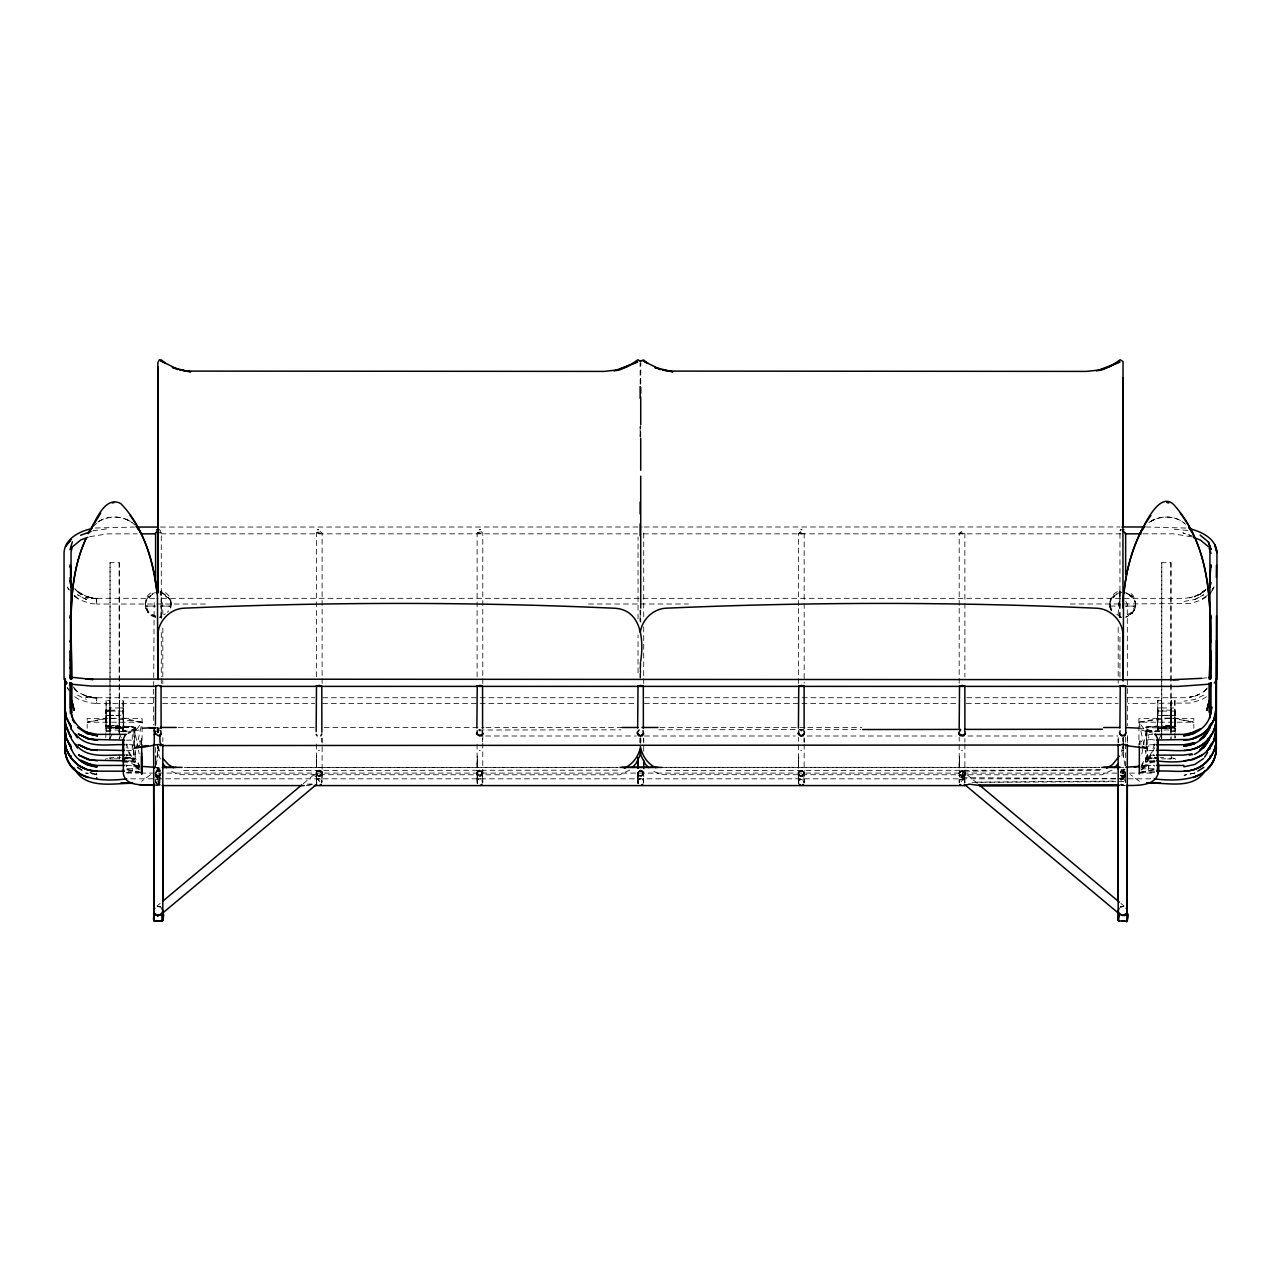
<?xml version="1.0" encoding="UTF-8"?>
<svg xmlns="http://www.w3.org/2000/svg" width="1281" height="1281" viewBox="0 0 1281 1281"><rect width="100%" height="100%" fill="white"/><g stroke="black" fill="none" stroke-linecap="round" stroke-linejoin="round"><path stroke-width="0.75" stroke-dasharray="5 3.75" d="M96.699 774.461L96.699 773.084M96.699 700.691L96.699 697.745L86.403 696.272L82.112 694.462L91.704 697.376L86.435 696.256L77.581 691.9L74.346 688.97M96.699 602.326L96.699 604.024L154.665 604.024M96.699 601.574L96.699 598.323L86.403 596.77L75.419 589.772M96.699 702.052L96.699 703.477L154.665 703.477M105.779 737.856L106.115 710.138L109.782 710.138L109.894 727.704L123.488 728.216L123.456 732.027M106.115 713.757L106.115 711.131L109.782 711.067L106.115 711.019L109.782 711.083M109.942 738.448L110.054 562.679L119.213 562.679L119.325 738.448M118.316 731.771L122.576 731.211L122.576 727.576L135.418 727.304L133.272 761.635L122.528 761.571M123.152 713.565L123.152 700.371L119.485 700.371L119.357 725.59L105.218 726.135L106.083 725.558L106.115 715.31L109.782 715.342L109.91 725.574L105.218 726.135L135.418 727.304M132.279 770.377L132.279 771.226L126.435 771.21M132.279 760.033L132.279 760.866L126.467 760.85M126.451 750.49L132.279 750.506L132.279 748.2M132.279 746.567L132.279 744.725L126.419 744.725M126.483 740.13L132.279 740.146L132.279 738.464M140.157 744.517L140.157 740.594L139.245 743.268M141.679 744.661L141.679 740.738L139.149 745.878M155.577 747.447L155.609 765.942M157.563 757.391L157.563 745.51L157.563 757.391L155.946 765.606M157.579 731.659L157.579 727.704M157.851 732.668L157.851 726.839M159.997 616.962L161.102 616.353L161.134 604.712M161.134 603.783L161.134 590.941L163.392 591.678A12.874 12.522 0 0 1 168.371 595.361C173.463 597.731 169.476 615.985 171.222 603.911L171.11 606.137L171.19 604.632M316.423 744.117L316.439 781.922L316.759 782.995L316.631 780.433L318.312 778.512L317.272 779.489L319.69 778.72L321.755 780.145L321.163 779.328L321.755 783.107M316.439 676.768L316.455 532.912L319.081 530.606L322.123 532.88L322.123 676.496M322.123 737.968L322.107 782.131L321.355 770.746L318.841 769.897L316.439 772.203L317.672 775.165L319.674 775.581L322.123 772.379M477.092 744.181L477.108 781.986L477.429 783.059L477.285 780.497L478.982 778.576L477.925 779.553L480.359 778.784L482.425 780.209L481.832 779.392L482.425 783.171M477.108 676.832L477.124 532.976L479.751 530.67L482.793 532.944L482.793 676.56M482.793 734.285L482.777 782.195L482.024 770.81L479.51 769.961L477.108 772.267L478.341 775.229L480.343 775.645L482.793 772.443M638.034 672.909L638.034 634.944M638.034 618.947L638.05 537.027M640.148 436.757L640.148 426.909M640.196 384.236L640.1 362.763M640.1 742.372L640.1 738.496M640.148 672.205L640.148 662.325M640.148 620.805L640.148 610.925M640.724 436.405L640.724 426.461M643.719 751.21L643.719 738.096M798.463 741.427L798.463 737.424M798.479 683.478L798.479 607.562M798.479 605.561L798.495 533.633L801.121 531.327L804.164 533.601L804.164 601.413M798.463 744.837L798.559 782.931M804.164 744.309L804.148 782.851L803.203 780.033L803.795 780.866L801.73 779.44L799.296 780.209L800.353 779.232L798.479 782.643M804.164 742.436L804.164 738.689M959.181 741.267L959.181 737.264M959.181 683.317L959.197 607.386M959.197 605.401L959.197 533.456L961.839 531.167L964.865 533.44L964.881 601.253M959.181 744.661L959.277 782.771M964.753 773.003L964.657 774.637L964.753 773.003L962.575 770.842L962.479 779.2L962.399 770.826L964.401 772.123L964.657 774.637L961.583 776.414L959.405 774.781L959.437 772.427C961.887 767.783 967.956 774.429 962.88 776.318L960.35 775.886L959.261 774.14L959.565 772.187L962.399 770.826M964.881 744.149L964.865 782.691L963.92 779.873L964.513 780.705L962.431 779.28L960.013 780.049L961.054 779.072L959.197 782.483L959.181 779.649M964.881 742.275L964.881 738.529M1118.169 742.532L1118.169 736.559M1120.987 616.962L1119.866 616.241L1119.866 603.943M1111.38 610.861C1107.264 603.463 1111.027 592.559 1119.866 590.941L1119.866 605.032M1119.946 677.089L1119.946 633.134M1119.946 617.154L1119.962 533.232L1121.163 531.631M1125.631 743.909L1125.631 765.622M1125.631 742.035L1125.631 734.541M1127.344 742.516L1127.344 736.559M1139.337 744.725L1139.337 740.818L1140.426 744.005M1140.859 744.549L1140.859 740.626L1142.908 744.789M1154.613 771.21L1148.721 771.226L1148.721 765.414L1154.581 765.43M1148.721 767.431L1148.721 765.414M1148.721 759.985L1148.721 757.487M1148.721 757.135L1148.721 755.87M1148.721 746.775L1148.721 745.51M1148.721 738.16L1148.721 736.591M1148.721 767.639L1148.721 771.226M1154.517 740.018L1148.721 739.281M1174.885 713.757L1174.917 725.558L1175.782 726.135L1161.643 725.59L1161.515 712.684M1161.675 738.448L1161.787 562.679L1170.946 562.679L1171.058 738.448M640.644 437.365L640.676 425.42M641.797 770.185L643.719 772.507L643.35 783.235M804.148 782.851L803.395 771.466L800.881 770.618L798.479 772.923L798.784 774.957L800.865 776.414L803.491 775.389L804.164 773.1M964.865 782.691L964.097 771.306L960.093 771.178L959.261 774.012L961.471 776.398L964.465 775.005L964.785 773.276L962.479 770.826M1120.843 770.954L1123.693 770.377L1125.631 772.699L1125.262 783.428M1154.581 762.275L1145.566 762.003L1145.919 750.682M1146.511 744.357L1145.999 727.032L1175.782 726.135L1161.643 725.59L1161.515 713.757M1157.8 731.499L1157.848 710.138L1161.515 710.138L1161.595 727.672L1157.512 728.216L1157.544 732.027M1174.885 715.422L1171.218 715.374L1174.885 715.422L1171.218 715.374L1171.09 725.574L1170.946 715.31L1161.787 715.374L1161.643 725.59L1161.659 718.033L1193.828 718.561L1193.828 728.249M119.485 710.138L119.405 727.672L123.488 728.216L123.152 710.138L119.485 710.138L119.485 735.198M161.134 591.63L169.62 598.755M640.74 383.563L640.82 362.571M640.324 742.852L640.34 738.865M1118.169 614.784L1118.697 602.662L1120.891 600.533M119.213 713.565L119.357 725.59L119.485 700.371L119.357 725.59L119.213 715.342L110.054 715.422L109.91 725.574L109.782 707.961L106.115 707.961L106.083 725.558L106.115 700.371L109.782 700.371L109.91 725.574L119.357 725.59L119.485 715.31L123.152 715.374M157.691 731.851L157.707 727.928M640.74 742.996L640.772 737.408M1122.989 742.996L1122.044 755.918M1123.005 741.139L1123.037 737.408M640.612 673.101L640.692 663.174M1145.999 727.032L1157.255 726.103L1157.848 700.371L1161.515 700.371L1161.643 725.59L1161.787 713.565M1170.946 715.422L1161.787 715.374L1170.946 715.422L1171.09 725.574L1171.218 707.961L1174.885 707.961L1174.917 725.558L1174.885 700.371L1171.218 700.371L1171.058 718.049L1193.828 722.196L1138.905 722.196L1144.782 748.488M640.34 742.9L640.372 739.041M1161.643 725.59L1161.787 707.961L1170.946 707.961L1171.09 725.574L1171.218 713.565M119.437 759.073L119.485 755.342M126.114 730.506L122.528 730.49L122.576 726.903L120.894 726.551L106.147 727.336L106.227 731.019L110.678 731.771M1171.186 758.944L1171.218 755.166M110.054 713.757L109.91 725.574L109.782 713.565M1127.792 616.449L1125.919 617.058L1131.587 614.063L1135.51 607.066L1135.414 600.485L1132.884 595.361A12.874 12.522 0 0 0 1127.904 591.678M155.609 767.831L155.85 755.726L155.642 766.102M161.038 591.774L160.974 595.489L161.038 591.774L160.045 592.991M1147.264 744.501L1146.959 727.544L1145.582 727.304M1146.895 762.259L1146.959 758.624L1145.582 758.384L1141.771 764.437M1157.848 710.138L1157.512 728.216L1175.205 728.216L1175.221 737.856M1170.322 731.771L1174.773 731.019L1174.853 727.336L1167.055 726.231L1147.568 726.919M161.134 616.337L161.134 605.497M155.449 616.433L155.161 617.058C143.28 614.864 141.631 596.081 152.919 591.742M1135.703 604.632L1131.908 612.222L1125.663 615.585M169.54 599.044L171.03 602.662L170.373 607.947M157.915 745.894L158.796 755.646L160.445 758.993M136.218 748.488L142.095 722.196L87.172 722.196L109.942 718.049L110.054 715.31L119.213 715.374L110.054 715.31M643.702 771.674L643.702 782.259L642.758 779.456L643.35 780.273L641.285 778.848L638.867 779.617L639.908 778.64L638.226 780.561L638.354 783.123C637.698 779.761 635.6 768.92 642.037 771.242L643.366 773.564L642.726 775.389L638.995 775.998L637.682 773.66L640.436 770.041M1125.615 771.867L1125.615 782.451L1124.67 779.649L1125.262 780.465L1123.197 779.04L1120.971 779.681M1146.015 748.745L1146.959 727.544L1167.023 728.232L1174.853 727.336M1121.147 771.306L1123.037 770.81L1122.492 779.2L1121.628 771.05L1124.59 771.498M145.954 608.843C143.712 601.958 148.18 593.663 155.738 592.687M1110.467 608.843C1108.225 601.958 1112.693 593.663 1120.251 592.687L1120.891 593.007M1123.485 741.379L1123.645 739.425M958.828 775.309L960.27 777.199L963.824 777.151L965.169 773.516L963.264 771.082L965.169 773.516L964.657 776.558L962.431 777.871L959.917 777.183L959.053 772.971L960.67 771.21L1101.036 769.705M156.602 777.391L155.273 775.886L156.602 777.391L160.141 777.311L159.789 782.002L156.826 783.396M964.849 773.548L963.952 775.421L960.43 775.71L959.229 774.012L960.814 771.082L959.181 773.756L959.565 772.187M1122.332 776.414L1125.278 774.877C1125.294 777.327 1119.514 775.613 1122.332 776.414L1125.214 775.005L1125.134 772.107L1123.165 770.826L1120.202 772.427M160.701 774.989L157.819 776.414L155.401 773.692L157.163 771.034L159.741 771.226C156.042 768.936 153.432 775.581 157.707 776.398L160.557 775.261M317.88 771.05L320.826 771.482L319.129 770.794L316.503 772.299L317.88 771.05L320.826 771.482L321.691 774.557L320.042 776.222L317.08 775.662L316.263 774.204L317.576 771.21L320.506 771.242L321.835 773.564L321.211 775.389L318.777 776.43L316.503 774.957L316.471 772.347L316.503 783.556L316.455 774.861L319.866 776.318M479.847 770.794L477.269 772.299L478.646 771.05L481.592 771.482L482.457 774.557L479.334 776.414L477.012 774.204L477.269 772.299L479.959 770.794L482.601 773.564L481.976 775.389L479.526 776.43L477.269 774.957L477.237 772.347L477.269 783.556L477.221 774.861L480.631 776.318M641.381 776.318L638.595 775.662L638.002 772.347L639.876 770.89L642.037 771.242M800.161 771.05L803.107 771.482L801.41 770.794L798.784 772.299L800.161 771.05L803.107 771.482L803.924 774.669L802.627 776.078L799.36 775.662L798.543 774.204L799.888 771.194L802.803 771.242L804.116 773.564L802.338 776.222L800.865 776.414L798.543 774.204L798.768 772.347L798.784 783.556L798.752 774.861L802.146 776.318M155.593 779.024L155.93 782.931L155.786 780.369L157.467 778.448L156.426 779.424L160.109 779.232M155.161 617.058L155.353 615.585L153.096 614.848A12.874 12.538 0 0 1 148.116 611.165L145.265 603.959M1120.955 617.042L1117.608 614.848A12.874 12.538 0 0 1 1115.687 613.855M959.229 774.012L960.814 771.082M157.371 768.936L157.227 769.945L160.237 771.786M643.719 772.507L641.269 775.71L639.267 775.293L637.826 772.683L638.034 783.556L637.986 774.861L641.573 776.222L643.302 773.228L640.82 770.81L638.018 772.299L638.018 779.216M964.881 772.939L963.264 776.11M1121.179 775.485L1124.702 775.197L1125.631 772.699M1123.981 768.872L1123.773 771.786L1121.163 774.541L1123.341 777.055L1120.619 779.424L1123.853 781.65L1117.865 781.682M154.184 602.662L153.656 687.256M321.531 774.845L321.771 773.228L320.346 776.078L318.569 776.414L316.231 774.092L316.887 771.754L320.506 771.242M482.296 774.845L482.537 773.228L481.096 776.078L479.334 776.414L477.012 774.204M643.062 774.845L643.302 773.228L641.861 776.078L640.1 776.414L637.778 774.204M803.827 774.845L804.068 773.228L801.714 776.302L798.543 774.188M964.625 774.717L963.104 776.19L964.785 773.276M157.499 728.281L157.547 733.004M1135.719 604.84L1134.133 598.755L1131.427 595.425L1134.598 600.149L1135.719 604.84L1134.982 609.035L1131.587 614.063M145.281 604.808L147.523 597.811L155.081 592.575M1109.794 604.808L1110.531 600.597L1113.926 595.569L1121.499 592.511M1141.835 753.901L1143.293 746.375M1143.661 744.485L1146.959 727.544M135.802 750.362L133.272 761.635L125.698 761.33M1111.524 609.596L1109.778 603.959M316.151 773.724L316.471 772.347M476.916 773.724L477.237 772.347M637.682 773.724L638.002 772.347L638.034 783.556M798.447 773.724L798.768 772.347M155.738 774.941L155.69 772.427L158.588 770.826M1121.515 751.563L1122.476 747.928M1135.51 607.066L1134.117 610.893M1154.805 743.909L1147.728 761.635L1145.566 762.003M1120.987 530.862C1119.562 530.142 1120.891 529.261 1120.587 530.766M155.433 773.42L157.611 770.89M1120.267 617.154L1118.921 616.882L1119.962 616.433M157.019 785.477L159.933 782.755L159.917 768.696L155.401 767.255M1154.757 747.576L1147.728 761.635L1158.472 761.571M1159.161 738.801L1161.803 733.533M155.049 774.092L156.682 771.338L155.337 772.811L158.876 771.194M1212.13 589.9L1214.036 586.874M1212.05 590.077L1213.892 587.242M109.686 738.384L112.904 733.501M1157.255 726.103L1157.848 707.961L1161.515 707.961M1210.577 592.799L1213.828 588.107M105.506 759.377L106.115 758.528M128.596 731.307L135.434 730.923L142.095 722.196L123.28 718.257L87.172 718.561L87.172 728.249M1158.424 758.656L1146.959 758.624L1141.211 766.006L1148.256 765.029L1141.179 766.15L1145.79 764.917L1142.732 766.262M961.198 781.682L967.043 774.717L977.707 783.636M1206.094 589.084L1199.144 594.688L1189.553 597.923L1199.144 594.688L1205.485 590.333L1199.865 594.784L1205.373 589.917M158.284 783.332L159.693 781.682L157.515 779.857L157.355 777.519L160.269 774.653M167.395 612.222L168.644 610.813M1121.243 529.79L1120.122 530.11M1141.307 770.057L1145.774 766.31L1142.508 767.783L1147.552 766.23L1140.955 767.719M1207.294 687.993L1203.003 692.477L1206.558 689.146M155.642 772.523L157.019 771.098M638.018 772.299L640.612 770.794L642.341 771.482L639.411 771.05M1205.821 589.772L1194.853 596.77L1184.749 598.339L156.698 598.323M126.146 756.286L127.556 754.877L125.682 754.701M126.146 745.926L127.556 744.517L125.682 744.341M126.146 766.646L127.556 765.253L125.682 765.061M1132.884 612.686L1125.262 617.154M93.065 526.619L96.732 523.16M157.675 750.634L158.796 750.634M318.441 750.634L319.545 750.634M479.19 750.634L480.311 750.634M800.721 750.634L801.826 750.634M961.455 750.634L962.559 750.634M1122.204 750.634L1123.309 750.634M1206.91 688.97L1203.676 691.9L1194.853 696.272L1189.553 697.376L1199.144 694.462L1194.853 696.272L1184.749 697.729L1126.752 697.729M150.534 774.685L141.551 781.346M1120.347 772.155L1121.628 771.05M157.051 905.971L160.093 903.425M303.293 783.636L313.957 774.717L319.097 780.85M1205.693 596.45L1202.667 598.803L1206.974 595.505M106.227 731.019L113.513 729.882L122.528 730.49M1151.459 521.159L1154.245 519.189L1151.827 520.726M1206.558 596.658L1201.882 599.78L1190.545 603.559L1122.252 603.975M1123.533 777.759L1125.679 775.806L1123.533 777.759L1121.339 777.583M1145.582 758.384L1156.935 757.231M1206.558 696.768L1201.882 699.602L1190.545 703.029L1128.241 703.477M962.431 777.871L964.657 776.558L965.298 774.525L964.145 771.867L961.022 771.21L959.053 773.244L959.917 777.183M160.397 530.782L159.821 529.806M1120.795 771.61L1122.172 770.874M163.568 614.784L165.345 613.839M1194.901 599.492L1203.772 594.752L1194.901 599.492L1184.012 601.43M1142.188 767.223L1155.318 760.274M1148.945 522.6C1159.689 514.994 1175.798 515.01 1185.501 524.313M1161.659 718.033L1138.905 722.196L1145.566 730.923L1167.487 729.882L1174.773 731.019M1150.626 521.511C1160.906 514.962 1175.205 515.522 1184.621 523.337M158.139 777.839L159.757 777.327M1203.772 695.119L1194.901 699.426L1184.012 701.187M97.948 522.008C108.212 515.266 122.031 515.522 132.055 522.6M156.41 731.467L159.036 730.939M160.365 774.813L156.842 775.101L155.609 772.139L157.995 769.833L160.509 770.682M629.836 770.089L619.588 774.813L178.78 774.685L168.852 770.137M1112.1 770.089L1101.852 774.813L661.044 774.685L651.116 770.137M98.973 521.255C110.294 514.402 125.506 516.003 135.081 525.13M155.257 782.899L159.677 781.042L159.068 777.663L155.946 776.862L155.033 775.165M1120.267 906.98L1123.325 906.388M1120.026 530.206L1120.955 529.854M89.622 536.691L107.636 533.857L137.259 533.841M1120.443 907.012L1123.741 906.404M160.974 591.79L160.013 591.95M1120.587 906.932L1123.677 906.5L1120.715 906.868L1122.62 906.404M159.068 777.663L160.141 777.311M1173.524 758.848L1174.853 758.416L1168.48 757.375M131.671 730.106L138.876 728.505M131.511 730.154L135.162 729.033M317.576 771.21L319.193 770.794M478.373 771.194L481.592 771.482L478.646 771.05M639.123 771.194L640.724 770.794M799.888 771.194L801.49 770.794M122.576 727.576L105.795 728.216L123.488 728.216L106.147 727.336M87.172 722.196L105.987 718.225M1121.483 771.146L1123.037 770.81L1123.229 779.2L1123.165 770.826M1140.795 772.203L1153.973 769.417M157.323 906.5L160.413 906.932M122.576 762.291L135.434 762.003L135.081 750.682M1140.795 772.251L1154.069 769.817M95.306 528.012L134.489 527.051M123.072 758.896L135.418 758.384L139.229 764.437M157.819 776.414L159.484 776.126M157.707 776.398L159.549 776.094M134.153 730.778L141.262 729.69M478.357 729.946L480.247 729.674M799.888 729.946L801.762 729.674M159.501 617.33L161.966 616.85L160.109 617.042M157.067 729.898L158.78 729.674M92.808 530.75L107.988 528.765M1138.905 722.196L1171.058 718.049M1201.77 678.322L1206.91 677.761M617.49 770.169L182.35 770.522M1099.755 770.169L664.599 770.522M1145.999 758.112L1155.062 757.375M1160.106 757.631L1163.66 757.375M113.945 757.311L106.147 758.416L107.476 758.848M1167.567 758.96L1171.106 758.816L1161.643 758.832M1155.302 761.33L1147.728 761.635L1145.198 750.362M800.817 529.71L802.114 529.726L800.961 529.694M121.247 731.483L126.755 731.355M1157.848 711.083L1161.515 711.131M1171.218 711.083L1174.885 711.131M119.485 711.131L123.152 711.083M1157.848 715.374L1161.515 715.422M1140.795 768.936L1153.973 768.696M1157.72 718.257L1138.905 718.561L1138.905 745.462M157.243 906.404L160.589 906.916M1121.003 769.497L1125.006 769.449M1161.787 711.083L1170.946 711.131M110.054 711.131L119.213 711.083M977.035 782.131L1115.094 781.09M155.609 532.848L161.278 532.816L161.294 618.595M972.135 782.307L1115.879 781.698M122.576 731.211L130.262 731.179M479.014 730.01L620.869 729.834M658.834 729.786L860.656 729.53M1152.596 734.445L1148.721 734.461L1148.721 740.018M1154.581 744.805L1148.721 744.821L1148.721 745.766M1154.533 755.166L1148.721 755.182L1148.721 758.464M122.576 758.656L134.041 758.624L139.789 766.006M1147.568 758L1158.424 757.984M1121.403 785.381L1125.391 785.365M160.477 527.051L642.213 527.003M644.215 527.003L1119.946 526.971M1145.935 526.971L1186.126 528.06M160.942 533.841L637.41 533.841M643.382 533.841L1121.163 533.825M1143.148 533.825L1173.14 533.825L1191.666 536.819M154.697 598.323L96.699 598.323L96.699 599.892M156.666 604.024L206.641 604.024M588.475 604.008L638.45 603.991M640.452 603.991L688.441 603.991M1070.275 603.975L1120.251 603.975M1110.099 606.041L1119.866 606.121M154.697 697.745L96.699 697.745L96.699 699.058M162.703 697.745L314.71 697.745M322.7 697.745L634.719 697.729M644.727 697.729L956.747 697.729M966.739 697.729L1116.744 697.729M162.671 703.477L314.598 703.477M322.588 703.477L636.465 703.477M644.455 703.477L958.316 703.477M966.322 703.477L1118.249 703.477M119.485 707.961L123.152 707.961L123.745 726.103L135.001 727.032M110.054 710.138L119.213 710.138L119.405 727.672L109.894 727.704L110.054 707.961L119.213 707.961L119.357 725.59M178.251 727.448L314.165 727.448M324.157 727.448L484.042 727.464M486.043 727.464L621.942 727.48M659.923 727.48L805.829 727.48M807.815 727.48L861.793 727.496M485.595 735.999L636.433 735.999M644.375 735.999L795.213 735.999M807.126 735.999L955.978 735.999M967.924 735.999L1117.945 735.983M126.387 765.43L132.279 765.43L132.279 770.762M154.152 767.399L160.157 767.399L156.154 767.399M618.034 767.351L184.144 767.399L617.97 767.383M1119.898 767.303L1123.885 767.303M126.403 772.603L140.141 772.603M1140.859 772.603L1154.597 772.603M126.675 773.084L138.668 773.084M140.67 773.084L1136.071 773.1M1138.072 773.1L1154.053 773.1M130.678 778.832L1152.243 778.832M156.154 784.212L160.157 784.212L154.152 784.212M312.084 784.196L306.095 784.196L312.212 784.212M1120.603 785.493L1124.574 785.493M156.154 785.589L160.157 785.589M306.255 785.589L310.258 785.589M122.576 726.903L133.432 726.919M1148.721 750.426L1154.613 750.426M126.467 755.133L132.279 755.15L132.279 760.482M126.195 757.984L135.418 758.384M119.357 758.832L109.894 758.816L113.433 758.96M1154.565 760.802L1148.721 760.786L1148.721 758.848M1145.566 730.923L1162.684 731.771M962.127 777.663L1121.035 778.736L1121.099 781.042M123.152 707.961L123.152 700.371L123.28 718.257L142.095 718.561L142.095 745.462M127.027 768.696L140.205 768.936M1121.932 906.468L1123.677 906.5M1146.895 731.179L1159.753 731.483M1146.959 758.624L1157.928 758.896M157.723 906.372L160.733 906.98M1122.092 784.773L1120.923 784.132L1123.677 784.757M156.586 783.748L159.34 784.372M800.705 730.875L802.066 730.939M479.19 730.875L480.535 730.939M1155.59 744.533L1153.204 744.389L1154.501 745.382M133.272 730.554L135.434 730.923M117.34 757.375L120.894 757.631M800.529 730.01L802.627 730.17M157.387 730.01L159.693 730.202M124.065 757.231L135.001 758.112M125.938 757.375L133.432 758M1174.165 529.213L1187.999 530.478M1121.003 591.95L1119.866 591.71M1138.601 728.136L1148.176 729.722L1153.701 731.963L1151.379 730.778M1125.246 592.687L1131.812 596.097L1125.839 592.543M160.733 592.687L166.914 595.425L168.403 598.403L168.435 597.01L171.206 604.84M96.699 774.268L85.619 773.067L96.956 774.268L89.926 772.571L96.699 774.925M109.942 718.049L142.095 722.196M1140.779 729.882L1152.82 733.212M1122.22 771.162L1125.31 772.475L1126.031 774.509L1124.638 777.087L1121.019 777.215M139.981 766.134L132.471 765.029L140.269 766.214M138.7 767.399L132.776 766.438L139.981 767.607M1119.674 617.058L1121.564 617.378M126.931 769.817L140.205 772.251M155.754 617.154L149.188 613.743L145.458 606.954M1175.013 718.225L1193.828 722.196M127.027 769.417L142.095 772.603M138.508 765.798L133.208 764.549L139.533 766.406L135.786 764.917L138.492 766.438M156.186 770.137L159.356 771.05M1120.603 775.469L1122.556 776.43L1120.987 775.806M157.307 727.992L160.189 728.873M136.811 767.143L138.812 767.767L134.937 766.23L139.213 769.609M1193.828 536.531L1182.827 532.848L1190.69 535.458M802.803 771.242L799.168 771.754L798.543 774.829M481.272 771.242L479.11 770.89L477.06 772.683L477.269 783.556M158.332 770.794L160.077 771.498M799.712 775.886L801.057 776.43M638.723 775.758L637.746 773.996L640.292 776.43M477.957 775.758L476.98 773.996L479.526 776.43M318.777 776.43L316.263 774.204M148.052 612.622L147.299 610.156L151.078 615.328M160.045 532.368L161.278 532.816L159.949 531.183M77.484 695.119L86.355 699.426M135.434 762.003L133.272 761.635L126.243 747.576M124.033 759.393L138.812 767.223M156.65 783.764L157.739 784.388M156.522 768.024L160.061 770.137M74.698 696.768L79.374 699.602L90.695 703.029L96.699 703.477L96.699 700.323M1139.45 781.346L1130.466 774.685M130.374 521.511L126.755 519.189L129.541 521.159M1120.539 784.276L1121.66 785.045M74.282 595.505L78.573 598.803L74.042 595.281M1153.204 754.749L1154.501 755.742M1153.204 765.109L1154.501 766.102M1120.907 903.425L1123.949 905.971M1120.379 775.133L1121.548 776.142M1111.476 610.236L1109.97 606.954M74.362 596.338L79.374 599.78L90.695 603.559L96.699 604.024L96.699 600.565M74.682 588.716L81.392 594.784L75.755 590.333L82.112 594.688L91.704 597.923L86.403 596.77L77.581 591.95L75.163 589.084M1120.379 530.702L1120.683 529.902L1120.218 530.638M73.946 687.993L78.237 692.477L71.816 685.159M314.678 775.565L315.734 776.83M318.361 779.985L319.802 781.682M67.365 687.865L69.19 690.491M1174.885 758.528L1175.494 759.377M67.22 687.625L69.126 690.363M67.365 587.242L69.19 590.077M67.22 586.874L69.126 589.9M959.261 774.14L960.206 775.774M317.144 775.726L316.215 773.996L316.503 783.556M1125.855 601.365L1127.296 604.12L1127.344 725.622M161.326 601.365L162.767 604.12L162.799 614.063M119.197 733.533L121.839 738.801M126.195 743.909L133.272 761.635L134.041 727.544L138.076 748.264M1125.054 765.606L1123.437 757.391L1123.341 737.744M158.123 746.359L160.093 753.164M138.428 750.138L139.165 753.901M157.019 729.594L157.163 731.179M1146.639 746.279L1147.728 761.635L1147.312 746.407M123.28 718.257L123.745 726.103M134.041 727.544L134.985 748.745M798.543 775.293L798.784 783.556M134.041 758.624L134.105 762.259M640.676 383.611L640.58 377.959L640.628 383.82M1170.946 713.757L1171.09 725.574M1158.424 726.903L1158.472 730.49M640.26 662.181L640.292 672.749M643.366 738.368L643.382 741.891M482.601 738.368L482.617 741.891M321.835 738.368L321.851 741.891M123.2 731.499L123.152 710.138L123.152 731.339M1123.437 737.6L1123.437 757.391M1122.973 738.176L1122.973 742.035M1119.866 590.941L1119.866 601.237M804.132 737.904L804.132 741.891M640.724 610.06L640.74 622.054M640.772 662.005L640.772 672.237M640.692 663.27L640.708 673.021M640.708 738.176L640.708 742.035M640.164 609.964L640.18 621.942M640.196 663.878L640.196 671.852M640.18 737.904L640.18 743.893M157.915 727.928L157.915 731.915M1174.885 700.371L1174.885 731.339M1174.885 733.276L1174.885 739.057M1171.218 700.371L1171.218 735.198M1170.946 562.679L1170.946 738.721M1161.787 562.679L1161.787 738.673M1161.515 700.371L1161.515 731.339M1161.515 733.276L1161.515 739.057M1158.424 727.576L1158.424 731.211M1157.848 700.371L1157.848 731.339M1127.344 735.566L1127.344 743.54M1118.185 627.514L1118.185 683.269M1118.185 739.041L1118.185 743.028M964.881 603.255L964.881 677.057M804.164 603.415L804.164 683.205M643.719 533.008L643.719 616.785M643.719 626.761L643.719 676.624M643.719 678.626L643.719 684.614M640.148 426.237L640.148 436.213M482.793 678.562L482.793 684.55M322.123 678.498L322.123 684.486M162.815 628.042L162.815 683.798M162.831 737.568L162.831 741.539M161.294 632.558L161.294 676.432M161.294 678.434L161.294 684.422M155.593 772.059L155.609 781.858M153.656 689.242L153.656 725.094M132.279 734.702L132.279 739.201M132.279 744.725L132.279 749.641M119.213 562.679L119.213 739.057M110.054 562.679L110.054 739.057M109.782 700.371L109.782 735.198M106.115 700.371L106.115 735.198M1171.218 710.138L1171.106 727.704L1157.512 728.216L1175.205 728.216L1174.885 710.138L1171.218 710.138M1161.787 710.138L1161.595 727.672L1171.106 727.704L1170.946 710.138L1161.787 710.138M316.535 762.579L316.439 767.895L316.695 755.79L316.535 762.579M477.189 762.643L477.108 767.96L477.365 755.854L477.189 762.643M798.559 763.3L798.479 768.6L798.736 756.511L798.559 763.3M959.277 763.14L959.197 768.44L959.437 756.35L959.277 763.14M322.107 771.546L321.867 776.382L322.107 771.546M482.777 771.61L482.521 776.446L482.777 771.61M804.148 772.267L803.908 777.103L804.148 772.267M964.865 772.107L964.609 776.943L964.865 772.107M145.586 606.041L155.353 606.121L145.586 606.041M150.453 595.857L149.108 597.506L150.453 595.857M1114.95 595.857L1113.621 597.506L1114.95 595.857M1131.075 613.199L1130.547 614.24L1131.892 612.654L1131.075 613.199M317.928 532.336C313.076 533.617 326.879 533.328 319.513 531.967L317.928 532.336M478.598 532.4C473.73 533.681 487.533 533.392 480.183 532.031L478.598 532.4M799.968 533.056C795.101 534.337 808.903 534.049 801.554 532.672L799.968 533.056M960.686 532.896C955.818 534.177 969.621 533.889 962.271 532.512L960.686 532.896M1194.901 773.003L1184.012 775.277L1194.901 773.003M318.537 529.71L317.48 529.79L318.537 529.71M479.446 529.694L480.583 529.726L479.302 529.71M109.782 715.374L106.115 715.422L109.782 715.374M1135.43 606.121L1125.647 606.121L1135.43 606.121M170.917 606.121L161.134 606.121L170.917 606.121M1099.899 767.303L662.021 767.351L1099.787 767.399M96.956 698.097L85.619 697.088L96.699 698.097L86.403 696.272L96.956 698.097M96.956 598.819L85.619 597.747L96.699 598.819L86.403 596.77L96.956 598.819M86.355 599.492L77.484 594.752L86.355 599.492M799.488 775.758L798.511 774.092L799.424 775.726M1131.699 597.298L1129.618 595.489L1131.699 597.298M167.187 597.298L165.105 595.489L167.187 597.298M804.068 773.228L803.155 771.53L804.068 773.276M643.302 773.228L642.389 771.53L643.302 773.276M482.537 773.228L481.624 771.53L482.537 773.276M321.771 773.228L320.874 771.53L321.771 773.276M141.502 745.046L141.47 737.264L141.502 744.918M640.372 742.436L640.372 738.496L640.372 742.452M158.091 732.604L158.075 726.711L158.107 732.668"/><path stroke-width="1.5" d="M70.455 713.677L70.487 682.629M70.487 678.77L70.103 651.084M71.4 712.252L71.4 684.31M71.4 678.322C72.056 631.965 65.779 582.679 85.779 539.077M123.376 760.225L123.344 761.266L123.392 738.881L125.394 734.525M141.551 756.414L141.663 774.172L141.679 746.631M153.656 744.517L153.944 912.52L153.656 784.853M154.264 734.493L154.264 745.366M154.264 734.686L154.264 727.72M155.385 725.222L155.738 685.719M155.609 582.791L155.609 532.848L158.252 530.542M158.027 679.554L158.043 632.43C159.773 619.412 171.158 608.491 184.448 608.171C327.824 601.894 471.696 601.766 615.072 608.267C641.845 610.076 643.831 640.9 640.692 661.316M157.899 593.135L157.963 366.91L157.899 591.998M161.102 728.617L161.054 686.152M162.815 744.501L162.831 910.167M482.601 728.617L482.553 686.152M640.292 677.601L640.292 673.678M640.164 535.81L640.164 523.897M640.708 476.18L640.724 608.059M640.708 470.207L640.724 438.39M640.724 424.475L640.724 397.094M640.724 393.219L640.724 387.39M643.366 728.617L643.318 686.152M804.132 728.617L804.084 686.152M964.897 728.617L964.849 686.152M1118.169 744.517L1118.185 910.295M1122.957 525.883L1123.037 361.466L1120.154 359.785L1110.227 366.446L1098.73 370.625M1127.328 744.501L1127.072 912.488L1127.344 785.365M1139.321 774.044L1139.337 746.679M1157.528 769.945L1157.656 771.418L1157.592 738.625L1155.318 734.109M1209.953 678.85L1209.937 551.919M1210.577 712.716L1210.577 682.837M1210.609 679.138L1210.897 651.084M1210.657 712.332L1210.689 682.549M1210.689 678.578L1211.009 615.184M1216.454 640.372L1216.326 748.024C1215.525 780.818 1178.472 781.938 1154.229 778.832M70.487 682.725L70.439 707.528L72.473 718.017M70.487 678.914L70.087 675.471M640.164 386.51L640.148 398.343M643.719 768.552L643.719 760.193M1216.454 615.761L1216.213 739.185C1216.261 749.497 1210.849 759.377 1202.555 765.398C1189.12 774.861 1171.747 769.897 1156.583 771.21M70.951 639.251L71.047 552.095L72.184 547.195M1123.213 680.579L1123.517 597.17C1125.631 569.1 1134.149 541.479 1148.657 517.316C1153.541 509.566 1163.564 494.946 1173.556 504.41C1215.781 551.038 1210.977 621.093 1209.28 679.138M1209.248 683.093L1209.264 712.716M1211.009 564.665L1209.44 584.168M71.736 712.716L71.752 683.093M162.799 900.495L162.831 785.365M1216.326 577.443L1216.454 565.097M638.034 768.024L638.242 757.615L638.034 768.024L638.034 758.592M1214.34 683.045L1216.95 679.17L1216.95 552.655C1216.213 538.468 1201.546 531.743 1189.505 528.605M123.376 749.849L123.344 750.89L123.344 740.466L123.344 773.516C125.634 787.175 143.872 784.404 154.056 785.349M1157.656 750.378L1157.64 739.617M1126.367 785.445C1146.639 785.829 1163.724 783.924 1157.496 758.64M123.376 770.586L123.344 771.482L123.472 769.289M123.344 750.186L123.472 748.568M123.472 758.928L123.344 761.266M161.886 921.167C162.687 905.203 165.217 917.132 161.886 921.151C166.258 920.174 151.238 921.808 155.642 921.215M1183.5 740.066C1201.146 740.546 1216.726 724.902 1216.245 707.256L1213.764 720.066L1210.193 726.599L1202.619 734.125L1190.161 739.425L1156.455 740.018M1216.245 707.256C1216.454 721.443 1206.446 734.461 1193.075 738.769M1123.965 593.103C1126.623 565.77 1134.518 537.892 1150.866 515.506M1216.261 718.225C1216.261 728.569 1211.009 738.513 1202.683 744.581C1189.248 754.157 1171.795 749.257 1156.583 750.426M1211.234 709.45C1210.929 724.053 1197.511 735.022 1183.5 735.822L1194.613 733.324M155.369 731.115L155.081 733.485L158.348 735.822L161.182 733.933L160.717 730.666M1127.392 920.126C1123.981 927.556 1133.205 907.348 1123.389 915.515M1125.951 732.284L1124.59 735.87M803.107 735.87L804.484 732.268L803.747 730.666M963.872 735.87L965.25 732.268L964.513 730.666M162.03 913.513L162.815 910.807L161.742 907.957M1118.97 913.513L1118.185 910.951L1119.034 908.229M162.607 912.264L162.815 910.951M640.692 750.458L639.779 755.918L635.872 763.732L632.254 767.543M1211.105 709.434L1209.552 718.257L1212.034 707.144M1210.401 725.206C1207.759 737.36 1195.797 745.302 1183.74 746.183L1194.757 743.717M1209.68 749.385L1210.753 744.213M1194.516 754.365C1201.786 750.25 1208.72 743.829 1210.385 735.342M1209.792 758.704L1210.513 755.422M1210.865 723.621L1209.68 728.665L1203.66 737.76M640.292 632.43C642.037 619.412 653.406 608.491 666.712 608.171C810.072 601.894 953.945 601.766 1097.321 608.267C1110.627 609.067 1122.3 620.645 1122.925 634.015L1122.973 680.819M1209.792 587.515L1211.089 582.535M640.212 747.928C638.498 756.751 632.382 764.277 624.375 768.248M1120.122 730.843L1119.53 733.084L1120.859 735.278L1124.398 735.39L1125.727 733.933L1125.567 686.152M1209.792 688.538L1211.41 682.885M153.656 910.295L154.713 908.053L153.64 910.102M69.975 549.757L72.377 541.863M1208.543 728.649L1209.68 725.062M161.102 733.901L160.077 735.87M321.851 733.901L320.81 735.87M482.617 733.901L481.576 735.87M643.366 733.901L642.341 735.87M86.179 538.228C65.587 582.311 72.216 632.206 71.72 679.138M477.189 730.827L477.108 734.541L480.967 735.646L482.713 733.933L482.232 730.666M798.72 730.827L798.639 734.541L800.353 735.678L802.498 735.646L804.244 733.933M69.943 617.858L70.231 615.184M69.943 567.099L70.231 564.665M1208.495 738.048L1205.341 744.213L1199.721 749.849M1208.479 727.976L1205.325 734.061L1199.929 739.473M69.943 641.941L70.231 640.372M1119.354 756.126L1112.388 764.677L1106.64 768.248M1139.946 533.456L1143.068 528.316M1211.009 640.372L1211.314 641.941M91.848 527.772L88.149 533.601L100.719 513.169M316.151 731.547L316.487 685.719M476.9 728.04L477.237 685.719M637.666 728.04L638.002 685.719M798.415 728.04L798.768 685.719M959.181 728.04L959.533 685.719M1119.898 728.04L1120.251 685.719M1203.58 748.04L1209.6 738.961M1204.572 757.071L1207.583 752.587M92.104 527.324L88.933 531.967C95.611 522.056 104.418 495.058 120.734 503.545C144.785 528.028 153.976 563.912 157.483 597.17L157.787 678.594M69.895 651.549L70.487 650.716M69.847 667.865L70.087 667.353M69.798 676.064L70.487 675.103M162.191 913.289L159.933 915.226L156.458 915.178L158.396 915.547L153.672 913.481L153.992 920.879L160.461 921.215M69.815 659.763L70.119 659.171M159.981 735.518L161.438 733.597M161.886 913.897C163.776 919.438 162.319 925.683 162.671 913.417L157.387 915.627L154.28 913.289M1126.463 913.897C1126.399 919.23 1111.123 908.982 1122.3 915.515M1140.923 531.519L1144.926 526.411M482.905 733.789L479.638 735.999L476.484 733.292M643.654 733.789L640.404 735.999L637.249 733.292M804.42 733.789L801.169 735.999L797.999 733.292M965.185 733.789L961.935 735.999L958.764 733.292M69.975 540.966L65.507 546.379L71.208 539.445M1206.782 751.258L1213.699 740.914L1215.589 734.702L1216.149 678.722M1206.686 751.339L1213.747 740.802L1216.245 727.928C1215.253 761.202 1182.171 764.293 1156.519 760.802M1114.518 767.543L1118.137 763.732M139.149 745.878L133.897 748.264L148.276 745.942L141.23 746.343C148.244 748.232 157.147 742.356 162.959 745.574M161.038 686.376L158.54 685.383L155.369 686.28M321.851 732.14L321.803 686.152M482.537 686.376L480.055 685.383L476.948 686.376M643.302 686.376L640.82 685.383L637.714 686.376M804.132 686.312L801.57 685.383L798.479 686.376M964.897 686.312L962.335 685.383L959.245 686.376M1125.615 686.312L1123.053 685.383L1119.962 686.376M965.009 733.933L963.264 735.646L959.405 734.541L958.764 732.588L960.654 729.946M1208.111 595.153L1210.577 592.799M1207.711 768.472C1213.379 763.396 1216.277 755.582 1216.326 748.024C1216.293 761.827 1206.158 773.74 1193.139 777.503L1202.667 773.164L1205.181 770.81C1192.867 790.681 1165.47 781.89 1146.623 783.171L1159.401 783.267M640.212 360.938L643.686 359.993L647.898 363.42L643.03 360.826L660.404 369.552L654.623 367.423L672.845 371.81L662.181 369.873L668.858 371.106L1086.368 371.41L1102.557 369.633L1120.026 361.882L1096.456 370.978M163.151 900.879L301.772 784.917M161.838 913.769L316.727 784.244M72.489 546.763L80.847 539.893L87.861 537.331M639.123 729.946L637.233 732.588L639.587 735.678L641.733 735.646L643.478 733.933L642.998 730.666M1203.66 758.48L1194.789 764.437L1183.884 766.823M320.074 785.045L321.147 784.34M480.839 785.045L481.896 784.34M641.605 785.045L642.662 784.34M802.37 785.045L803.427 784.34M314.261 785.589L964.689 785.573L969.317 784.132L980.141 785.573L1119.418 785.381L979.533 785.429L1118.601 785.493M160.269 745.574L1119.258 744.982M1197.847 771.114L1203.772 767.351M964.689 785.573L966.643 784.693M1200.073 728.889L1188.848 734.061L1194.164 732.38L1183.644 734.381L1154.533 734.445M1117.833 745.702L1123.197 744.197L1127.664 745.83L1147.488 748.392L1142.332 746.375M128.212 733.18L130.566 731.995M1193.187 749.177C1206.43 745.158 1216.422 732.364 1216.165 718.417C1216.261 735.502 1201.242 750.682 1184.092 750.458M1192.867 759.553L1202.443 754.973L1192.867 759.553L1183.82 760.818M1193.027 769.945C1206.334 765.99 1216.406 753.18 1216.165 739.185C1216.229 756.222 1201.258 771.45 1184.108 771.13M80.607 535.298L91.063 531.407M1208.623 677.569L1211.025 676.752M1192.259 743.46L1194.452 742.724L1183.932 744.741L1156.535 744.805M614.191 370.978L637.762 361.882L616.481 370.625M91.527 528.701C79.438 531.263 64.883 538.725 64.05 552.623L64.05 679.17L67.14 683.109M1125.07 735.246L1121.932 735.983L1119.674 733.853M112.28 502.969L114.201 502.52M1189.36 755.117L1192.691 754.493M1191.938 753.852L1183.66 755.101L1156.487 755.166M1134.293 767.063L1139.466 766.374M1211.41 684.038L1178.456 686.392L160.445 686.376M1139.257 766.342L1125.807 767.223M142.271 728.2L155.882 727.56M156.73 529.79L158.892 529.71M1201.77 678.322L1172.483 679.699L85.971 679.09L93.001 679.506L71.352 677.249M156.939 529.774L158.668 529.71M132.407 783.203C113.449 783.251 84.434 789.817 74.17 767.992M1173.012 679.763L1178.696 679.715M161.518 921.215L158.139 921.215M1126.079 921.215L1118.569 920.895L1118.777 913.225M862.657 729.53L960.558 729.401M964.561 729.401L1102.429 729.225M1122.7 921.215L1121.868 921.215L1125.038 921.215M136.491 527.051L158.476 527.051M1121.948 526.971L1143.933 526.971M141.198 533.841L155.017 533.841M1125.166 533.825L1141.147 533.825M156.442 686.376L91.159 686.056L71.031 684.198M160.269 727.448L176.25 727.448M621.942 727.48L637.938 727.48M641.941 727.48L657.922 727.48M1103.614 727.512L1119.61 727.512M126.467 734.365L97.356 734.365L86.708 732.348L92.072 734.029C82.32 731.659 74.33 724.293 71.384 714.686M124.465 744.725C108.228 743.861 87.108 749.337 75.675 734.061M124.417 765.43L96.892 765.462L86.548 763.46L91.848 765.125L81.199 760.29M176.154 767.399L162.143 767.399L182.142 767.351M622.022 767.351L658.018 767.351M1103.902 767.303L1119.898 767.303M619.972 767.383L661.957 767.383M1101.788 767.399L1119.77 767.399M126.675 778.832C102.544 782.067 65.651 780.577 64.915 748.024L64.835 680.243M120.446 783.155L132.391 783.171M1146.623 783.171L1160.554 783.155M162.159 785.589L304.254 785.589M97.26 750.442L87.813 749.177L78.317 744.581L90.631 749.785L124.497 750.49M124.529 755.133C108.228 754.301 87.044 759.617 75.659 744.213M1156.535 765.43L1183.932 765.462M124.545 740.114L90.983 739.409L78.365 734.109L87.925 738.769L97.468 740.05L87.925 738.769L78.365 734.109M97.372 760.786L88.133 759.553L78.557 754.973L90.839 760.145L124.529 760.85M124.481 771.21L97.164 771.146L87.973 769.945L78.461 765.414L70.887 757.984L66.212 748.68L64.739 739.025L64.739 678.898M121.599 783.267L133.112 783.332M1119.338 921.215C1119.274 920.35 1116.952 922.993 1119.178 913.913M1122.348 529.71L1123.869 529.758L1122.46 529.694M1125.599 727.512L1138.601 728.136M153.448 767.191L141.871 766.422M155.577 914.682L158.316 915.547M154.152 785.317L139.805 784.645L155.097 785.381M149.044 727.576L155.802 728.136M154.617 921.167C154.024 921.391 152.535 919.15 154.601 913.913M321.787 686.376L319.289 685.383L316.119 686.28M158.091 915.659L155.978 915.082M179.932 369.873L190.597 371.81L179.836 369.873M157.035 915.387L157.531 915.499M86.66 733.453L97.516 735.838L86.66 733.453L77.517 727.4M1166.799 502.52L1168.72 502.969M978.86 785.269L980.141 785.573M1193.412 537.46L1200.393 540.038L1208.527 546.811M88.133 759.553L78.557 754.973M1122.764 531.007L1125.631 533.2L1125.631 574.272M87.813 749.177L78.317 744.581M1126.816 745.494L1127.664 745.83M1210.897 675.455L1211.298 676.128M655.856 767.687C647.321 763.844 642.037 755.342 640.388 746.359M173.592 767.687L168.468 764.597L162.543 758.08M77.484 767.351L81.92 770.169M81.968 761.619L86.484 764.565L97.212 766.935C84.786 766.054 72.184 757.439 70.311 744.565M959.853 784.34L960.926 785.045M78.878 759.537L83.473 762.691M1200.153 535.154L1208.383 541.895L1211.009 549.485L1208.383 541.895M1211.538 659.699L1210.609 659.042L1211.266 659.827M979.228 784.917L1119.37 902.16M964.273 784.244L1119.162 913.769M1211.314 667.641L1210.593 667.145L1211.218 667.929M648.746 767.687L645.192 764.02L641.06 755.646L640.34 750.058M162.943 764.02L166.482 767.687M640.772 361.466L637.89 359.785L627.962 366.446L620.292 369.633L604.104 371.41L186.61 371.106L172.359 367.423L178.155 369.552L160.766 360.826L165.633 363.42L161.438 359.993L159.292 359.817L157.851 362.763L157.915 413.09M960.174 735.838L959.277 734.349M638.659 735.838L637.746 734.349M317.128 735.838L316.215 734.349M130.134 515.506C146.482 537.892 154.377 565.77 157.035 593.103M136.074 526.411L140.077 531.519M1180.281 513.169C1215.845 559.845 1210.433 623.415 1209.6 678.322M161.678 744.982L160.093 742.804L159.741 735.486M70.135 723.621L71.24 728.969L77.436 737.84M1188.896 527.324L1192.067 531.967M77.517 748.136L71.432 739.057L70.663 735.502M72.441 719.73L74.442 722.756M1189.152 527.772L1192.851 533.601M137.932 528.316L141.054 533.456M70.919 747.48L66.212 738.08L64.723 728.329L66.212 738.08L70.919 747.48L66.212 738.08L64.723 728.329L64.739 678.706L65.411 724.454L70.791 737.135L65.395 724.341M70.791 737.135L66.116 727.688L64.755 717.872M70.807 726.599L66.1 717.04L64.755 707.24L66.1 717.04L70.807 726.599L66.1 717.04L64.755 707.24M1210.705 565.802L1211.314 567.099M1210.705 616.529L1211.314 617.858M1209.152 548.444L1211.025 553.376M1127.344 910.167L1126.287 908.037L1127.328 910.231M1215.941 548.22L1214.66 544.777L1216.95 552.655L1216.277 549.709M69.831 682.885L71.464 688.538M69.766 578.051L71.544 584.793M69.734 580.885L71.464 587.515M70.743 755.422L71.464 758.704M70.279 744.309L71.4 749.593M70.199 723.637L71.24 728.969M65.939 684.422L64.915 678.946L65.523 683.462M1118.185 910.807L1118.409 912.36M64.979 680.019L65.539 684.31M1157.496 768.984L1157.656 771.274M1157.512 748.264L1157.656 750.554M1119.914 733.292L1119.994 734.349M798.447 733.292L798.511 734.349M476.916 733.292L476.98 734.349M155.417 733.292L155.481 734.349M70.903 636.977L71.063 678.962M1122.989 387.39L1122.845 377.959L1122.989 608.059M141.551 752.812L141.663 774.172M70.535 565.802L70.615 577.843M96.699 777.663L96.699 778.063M70.535 616.529L70.567 678.578M70.567 682.549L70.583 712.332M1209.6 684.31L1209.6 712.252M1157.656 740.482L1157.656 773.58M1118.185 764.933L1118.185 768.92M1118.185 784.853L1118.185 898.365M640.164 501.976L640.164 513.937M162.831 763.46L162.831 767.431M154.264 730.266L154.264 731.067M154.152 784.084L154.152 785.589M154.152 767.351L154.152 768.328L154.152 767.351M1127.36 913.481L1127.344 920.286L1127.248 913.417M153.768 913.497L153.72 920.286L153.8 913.497M1118.345 913.497L1118.297 920.286L1118.361 913.497M1209.168 700.867L1206.846 710.25L1209.168 700.867M97.164 771.146C79.87 771.626 64.482 756.302 64.739 739.025C64.771 756.302 79.838 771.37 97.164 771.146M72.617 677.761L69.991 676.768L72.617 677.761M88.101 777.503C75.195 773.756 64.723 761.779 64.915 748.024C64.979 761.795 75.131 773.66 88.101 777.503M800.625 785.173L799.456 784.532L800.625 785.173M74.154 710.25L71.832 700.867L74.154 710.25"/></g></svg>
